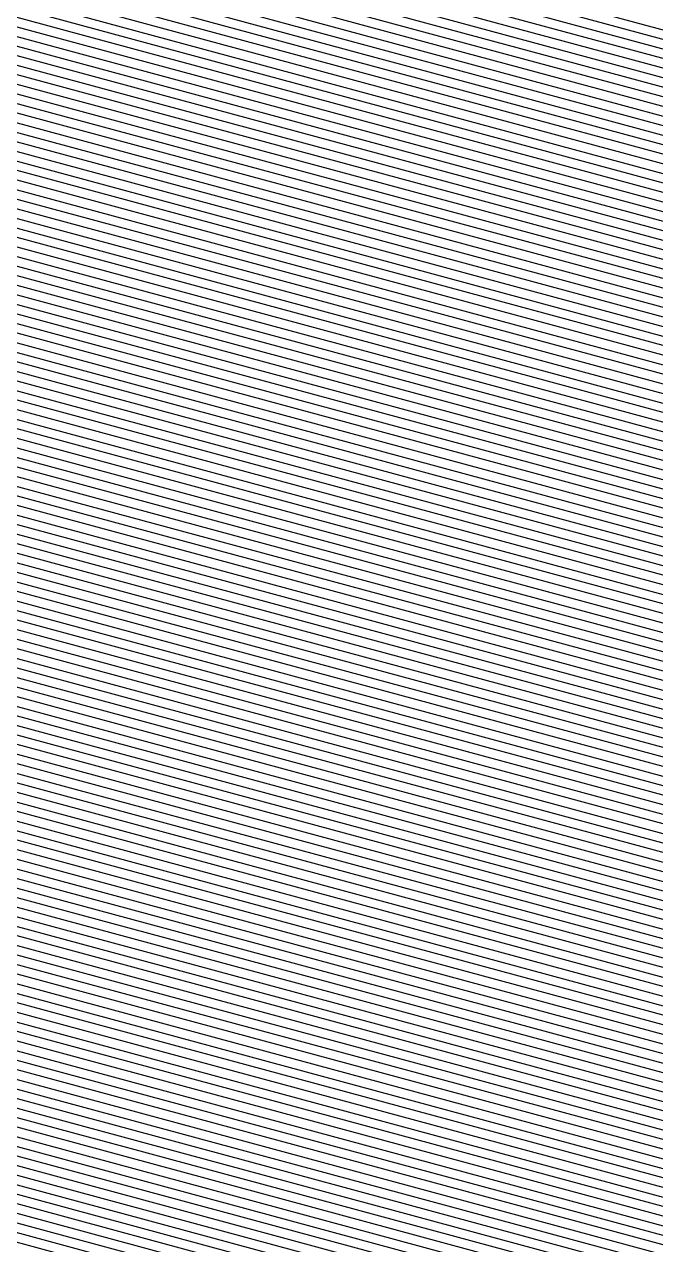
# Model space of a CAD drawing. Extents: x 7084 to 11035, y 13750 to 16729.
# Drawn here: x 7505.76 to 7526.29, y 14166.87 to 14206.56 of the extents above; entities that cross this region are included whole.
import ezdxf

# ---------------------------------------------------------------- set-up
doc = ezdxf.new("R2010")
doc.units = 0
doc.layers.add('Default', color=7, linetype='Continuous')

msp = doc.modelspace()

# ---------------------------------------------------------------- linework, layer by layer
at = {"layer": 'Default'}
for points in [[(8446.375, 16679.987), (8181.299, 16514.99), (8069.378, 16320.53), (8066.881, 16318.406), (7831.258, 16188.766), (7825.391, 16183.269), (7625.112, 16177.376), (7548.534, 15682.387), (7546.162, 15673.017), (7534.381, 15637.661), (7469.585, 15289.99), (7469.21, 15285.617), (7465.091, 15281.244), (7461.471, 15276.997), (7343.659, 15005.931), (7341.537, 15001.183), (7094.133, 14517.979), (7093.759, 14510.484), (7447.193, 14186.383), (7449.939, 14182.011), (7732.687, 14105.405)], [(7732.118, 14106.182), (7450.486, 14182.485), (7447.317, 14187.53), (7095.277, 14510.352), (7095.709, 14519.001), (7342.137, 15000.299), (7344.585, 15005.777), (7461.932, 15275.773), (7466.109, 15280.674), (7470.862, 15285.72), (7471.295, 15290.765), (7535.835, 15637.065), (7547.57, 15672.282), (7550.307, 15683.093), (7626.582, 16176.13), (7826.072, 16181.999), (7832.841, 16188.342), (8067.535, 16317.471), (8070.416, 16319.921), (8181.895, 16513.615), (8445.925, 16677.96)], [(8442.554, 16662.761), (8186.366, 16503.297), (8078.198, 16315.357), (8072.437, 16310.456), (7844.714, 16185.163), (7831.175, 16172.477), (7637.611, 16166.782), (7563.601, 15688.39), (7558.127, 15666.767), (7546.741, 15632.596), (7484.118, 15296.583), (7483.253, 15286.492), (7473.747, 15276.401), (7465.393, 15266.599), (7351.532, 15004.622), (7346.634, 14993.667), (7107.526, 14526.665), (7106.662, 14509.366), (7448.245, 14196.134), (7454.583, 14186.043), (7727.85, 14112.006)], [(8163.445, 14024.024), (8116.661, 14042.59), (7766.782, 14148.148), (7724.435, 14116.665), (7457.861, 14188.889), (7448.988, 14203.016), (7115.77, 14508.578), (7116.979, 14532.795), (7350.232, 14988.361), (7357.088, 15003.698), (7468.161, 15259.259), (7479.857, 15272.983), (7493.166, 15287.11), (7494.376, 15301.237), (7555.466, 15629.021), (7566.573, 15662.355), (7574.236, 15692.627), (7646.433, 16159.304), (7835.257, 16164.859), (7854.212, 16182.619), (8076.358, 16304.844), (8084.424, 16311.705), (8189.943, 16495.043), (8439.857, 16650.601)], [(8435.586, 16631.349), (8195.607, 16481.974), (8094.282, 16305.924), (8082.567, 16295.958), (7869.251, 16178.592), (7841.721, 16152.798), (7660.403, 16147.463), (7591.075, 15699.337), (7579.946, 15655.37), (7569.28, 15623.361), (7510.618, 15308.605), (7508.861, 15288.088), (7489.531, 15267.57), (7472.545, 15247.638), (7365.887, 15002.236), (7355.929, 14979.959), (7131.948, 14542.503), (7130.191, 14507.329), (7450.164, 14213.913), (7463.05, 14193.395), (7719.029, 14124.042)], [(8434.013, 16624.256), (8197.693, 16477.159), (8097.914, 16303.794), (8084.854, 16292.684), (7874.792, 16177.108), (7844.102, 16148.354), (7665.549, 16143.101), (7597.279, 15701.808), (7584.873, 15652.796), (7574.37, 15621.276), (7516.602, 15311.32), (7514.644, 15288.448), (7493.096, 15265.576), (7474.16, 15243.357), (7369.128, 15001.697), (7358.028, 14976.864), (7137.463, 14546.079), (7135.504, 14506.869), (7450.597, 14217.928), (7464.962, 14195.056), (7717.037, 14126.76), (7785.599, 14177.733)], [(8432.665, 16618.176), (8199.482, 16473.032), (8101.027, 16301.968), (8086.815, 16289.878), (7879.541, 16175.836), (7846.144, 16144.545), (7669.961, 16139.362), (7602.597, 15703.927), (7589.096, 15650.591), (7578.732, 15619.488), (7521.732, 15313.647), (7519.6, 15288.757), (7496.151, 15263.866), (7475.544, 15239.687), (7371.907, 15001.235), (7359.827, 14974.211), (7142.189, 14549.144), (7140.058, 14506.475), (7450.968, 14221.369), (7466.601, 14196.479), (7715.33, 14129.09), (7789.941, 14184.56)], [(8201.036, 14055.189), (8116.381, 14088.786), (7791.389, 14186.836), (7714.761, 14129.867), (7467.148, 14196.953), (7451.092, 14222.516), (7141.576, 14506.344), (7143.765, 14550.166), (7360.427, 14973.327), (7372.833, 15001.081), (7476.005, 15238.464), (7497.169, 15263.297), (7521.252, 15288.86), (7523.441, 15314.423), (7580.186, 15618.892), (7590.503, 15649.855), (7604.369, 15704.633), (7671.431, 16138.115), (7846.824, 16143.276), (7881.124, 16175.412), (8087.468, 16288.943), (8102.064, 16301.359), (8200.078, 16471.656), (8432.215, 16616.15)], [(8206.565, 14059.772), (8116.34, 14095.58), (7795.007, 14192.525), (7713.338, 14131.808), (7468.513, 14198.139), (7451.402, 14225.384), (7145.371, 14506.015), (7147.704, 14552.72), (7361.926, 14971.116), (7375.148, 15000.696), (7477.159, 15235.406), (7499.715, 15261.872), (7525.382, 15289.117), (7527.716, 15316.362), (7583.821, 15617.403), (7594.022, 15648.017), (7608.801, 15706.399), (7675.107, 16134.999), (7848.525, 16140.102), (7885.082, 16174.352), (8089.102, 16286.605), (8104.658, 16299.838), (8201.568, 16468.217), (8431.091, 16611.083)], [(8430.417, 16608.044), (8202.462, 16466.153), (8106.215, 16298.925), (8090.083, 16285.202), (7887.456, 16173.716), (7849.546, 16138.197), (7677.313, 16133.13), (7611.46, 15707.458), (7596.134, 15646.914), (7586.003, 15616.509), (7530.28, 15317.526), (7527.861, 15289.272), (7501.242, 15261.018), (7477.851, 15233.571), (7376.538, 15000.465), (7362.825, 14969.789), (7150.067, 14554.253), (7147.648, 14505.818), (7451.587, 14227.104), (7469.333, 14198.851), (7712.484, 14132.973)], [(8212.093, 14064.355), (8116.299, 14102.373), (7798.626, 14198.214), (7711.915, 14133.749), (7469.879, 14199.325), (7451.711, 14228.252), (7149.166, 14505.686), (7151.643, 14555.275), (7363.425, 14968.905), (7377.464, 15000.311), (7478.312, 15232.348), (7502.261, 15260.448), (7529.513, 15289.375), (7531.99, 15318.301), (7587.457, 15615.913), (7597.542, 15646.179), (7613.232, 15708.164), (7678.784, 16131.883), (7850.226, 16136.927), (7889.039, 16173.292), (8090.736, 16284.266), (8107.252, 16298.316), (8203.058, 16464.777), (8429.968, 16606.017)], [(8429.518, 16603.99), (8203.655, 16463.402), (8108.29, 16297.708), (8091.39, 16283.331), (7890.622, 16172.868), (7850.906, 16135.658), (7680.254, 16130.637), (7615.005, 15708.871), (7598.949, 15645.443), (7588.911, 15615.317), (7533.7, 15319.077), (7531.165, 15289.478), (7503.279, 15259.878), (7478.774, 15231.124), (7378.39, 15000.157), (7364.025, 14968.021), (7153.219, 14556.297), (7150.684, 14505.555), (7451.835, 14229.399), (7470.425, 14199.799), (7711.346, 14134.526), (7800.073, 14200.49)], [(8216.515, 14068.022), (8116.266, 14107.808), (7801.521, 14202.766), (7710.777, 14135.302), (7470.972, 14200.274), (7451.959, 14230.546), (7152.202, 14505.424), (7154.794, 14557.319), (7364.624, 14967.136), (7379.316, 15000.003), (7479.235, 15229.901), (7504.298, 15259.308), (7532.817, 15289.58), (7535.41, 15319.853), (7590.365, 15614.722), (7600.357, 15644.708), (7616.777, 15709.577), (7681.725, 16129.39), (7851.587, 16134.388), (7892.205, 16172.445), (8092.043, 16282.396), (8109.328, 16297.099), (8204.251, 16462.026), (8429.069, 16601.964)], [(8425.922, 16587.778), (8208.424, 16452.396), (8116.591, 16292.839), (8096.618, 16275.848), (7903.287, 16169.477), (7856.35, 16125.501), (7692.018, 16120.666), (7629.185, 15714.521), (7610.21, 15639.561), (7600.544, 15610.551), (7547.378, 15325.282), (7544.382, 15290.301), (7511.426, 15255.32), (7482.465, 15221.338), (7385.799, 14998.926), (7368.822, 14960.946), (7165.824, 14564.471), (7162.828, 14504.504), (7452.825, 14238.575), (7474.796, 14203.594), (7706.794, 14140.738)], [(8247.473, 14093.688), (8116.035, 14145.852), (7821.785, 14234.626), (7702.81, 14146.174), (7478.62, 14206.915), (7453.692, 14246.605), (7173.454, 14503.584), (7176.853, 14571.624), (7373.02, 14954.756), (7392.282, 14997.848), (7485.695, 15212.776), (7518.554, 15251.332), (7555.946, 15291.022), (7559.346, 15330.712), (7610.723, 15606.38), (7620.064, 15634.414), (7641.593, 15719.464), (7702.311, 16111.941), (7861.113, 16116.613), (7914.368, 16166.509), (8101.193, 16269.301), (8123.855, 16288.579), (8212.597, 16442.766), (8422.776, 16573.592)], [(8420.978, 16565.486), (8214.982, 16437.264), (8128.006, 16286.145), (8103.807, 16265.56), (7920.7, 16164.814), (7863.834, 16111.535), (7708.193, 16106.955), (7648.683, 15722.289), (7625.695, 15631.473), (7616.539, 15603.997), (7566.185, 15333.814), (7562.555, 15291.434), (7522.628, 15249.053), (7487.54, 15207.883), (7395.987, 14997.232), (7375.418, 14951.218), (7183.155, 14575.711), (7179.526, 14503.058), (7454.187, 14251.193), (7480.805, 14208.812), (7700.534, 14149.28)], [(8885.572, 13924.409), (8266.016, 14020.82), (8255.213, 14100.104), (8115.977, 14155.363), (7826.851, 14242.591), (7700.818, 14148.892), (7480.532, 14208.575), (7454.125, 14250.619), (7178.767, 14503.124), (7182.368, 14575.2), (7375.118, 14951.661), (7395.524, 14997.309), (7487.31, 15208.494), (7522.119, 15249.338), (7561.729, 15291.382), (7565.33, 15333.427), (7615.812, 15604.295), (7624.991, 15631.841), (7647.797, 15721.936), (7707.458, 16107.579), (7863.494, 16112.17), (7919.909, 16165.026), (8103.481, 16266.027)], [(8908.158, 13892.823), (8194.492, 14003.878), (8188.874, 14045.106), (8116.472, 14073.841), (7783.428, 14174.319), (7717.891, 14125.596), (7464.143, 14194.344), (7450.411, 14216.207), (7133.227, 14507.066), (7135.099, 14544.546), (7357.128, 14978.191), (7367.739, 15001.928), (7473.467, 15245.192), (7491.568, 15266.43), (7512.165, 15288.294), (7514.038, 15310.157), (7572.188, 15622.169), (7582.761, 15653.899), (7594.62, 15700.749), (7663.344, 16144.97), (7843.082, 16150.259), (7872.417, 16177.744)], [(8906.275, 13895.455), (8200.452, 14005.29), (8194.403, 14049.689), (8116.43, 14080.634), (7787.046, 14180.009), (7716.468, 14127.537), (7465.509, 14195.53), (7450.721, 14219.075), (7137.022, 14506.738), (7139.038, 14547.101), (7358.628, 14975.98), (7370.055, 15001.543), (7474.621, 15242.134), (7494.114, 15265.006), (7516.296, 15288.551), (7518.312, 15312.096), (7575.824, 15620.68), (7586.28, 15652.061), (7599.052, 15702.515), (7667.02, 16141.854), (7844.783, 16147.085), (7876.375, 16176.684)], [(8873.902, 13940.729), (8302.97, 14029.573), (8289.488, 14128.52), (8115.721, 14197.482), (7849.286, 14277.865), (7691.998, 14160.929), (7488.999, 14215.928), (7456.044, 14268.399), (7202.296, 14501.086), (7206.79, 14591.038), (7384.413, 14937.953), (7409.879, 14994.923), (7494.462, 15189.534), (7537.903, 15240.506), (7587.337, 15292.978), (7591.831, 15345.449), (7638.351, 15595.059), (7646.809, 15620.444), (7675.271, 15732.883), (7730.25, 16088.26), (7874.04, 16092.49), (7944.446, 16158.455)], [(7647.904, 16158.057), (7576.009, 15693.334), (7567.981, 15661.62), (7556.92, 15628.425), (7496.086, 15302.012), (7494.818, 15287.213), (7480.875, 15272.413), (7468.623, 15258.036), (7358.015, 15003.544), (7350.832, 14987.476), (7118.555, 14533.817), (7117.288, 14508.446), (7449.112, 14204.163), (7458.407, 14189.363), (7723.866, 14117.442), (7768.23, 14150.424), (8116.645, 14045.308), (8165.656, 14025.857), (8169.458, 13997.949), (8916.063, 13881.768)], [(8912.298, 13887.032), (8181.379, 14000.772), (8176.712, 14035.023), (8116.562, 14058.895), (7775.467, 14161.803), (7721.021, 14121.325), (7461.138, 14191.735), (7449.731, 14209.898), (7124.878, 14507.789), (7126.433, 14538.926), (7353.83, 14983.055), (7362.645, 15002.775), (7470.93, 15251.92), (7485.967, 15269.564), (7503.079, 15287.727), (7504.634, 15305.891), (7564.191, 15625.446), (7575.019, 15657.943), (7584.871, 15696.865), (7655.256, 16151.825), (7839.339, 16157.242)], [(8911.922, 13887.559), (8182.571, 14001.055), (8177.818, 14035.94), (8116.554, 14060.254), (7776.19, 14162.94), (7720.736, 14121.713), (7461.411, 14191.972), (7449.792, 14210.472), (7125.637, 14507.724), (7127.221, 14539.437), (7354.13, 14982.612), (7363.108, 15002.698), (7471.16, 15251.308), (7486.476, 15269.279), (7503.905, 15287.779), (7505.489, 15306.278), (7564.918, 15625.148), (7575.723, 15657.576), (7585.758, 15697.218), (7655.991, 16151.202), (7839.68, 16156.607)], [(7864.855, 16109.63), (7710.399, 16105.086), (7651.342, 15723.348), (7627.806, 15630.37), (7618.72, 15603.103), (7568.749, 15334.978), (7565.033, 15291.588), (7524.155, 15248.198), (7488.233, 15206.048), (7397.376, 14997.001), (7376.318, 14949.892), (7185.519, 14577.244), (7181.803, 14502.861), (7454.372, 14252.914), (7481.624, 14209.524), (7699.68, 14150.445), (7829.746, 14247.143), (8115.944, 14160.798), (8259.635, 14103.771), (8270.784, 14021.95), (8884.066, 13926.515)], [(7708.928, 16106.332), (7649.569, 15722.642), (7626.398, 15631.105), (7617.266, 15603.699), (7567.04, 15334.202), (7563.381, 15291.485), (7523.137, 15248.768), (7487.771, 15207.271), (7396.45, 14997.155), (7375.718, 14950.776), (7183.943, 14576.222), (7180.285, 14502.992), (7454.249, 14251.767), (7481.078, 14209.049), (7700.249, 14149.669), (7828.298, 14244.867), (8115.96, 14158.08), (8257.424, 14101.937), (8268.4, 14021.385), (8884.819, 13925.462)], [(7652.228, 15723.702), (7628.51, 15630.002), (7619.448, 15602.805), (7569.604, 15335.366), (7565.859, 15291.639), (7524.665, 15247.913), (7488.463, 15205.436), (7397.839, 14996.924), (7376.618, 14949.45), (7186.307, 14577.754), (7182.562, 14502.795), (7454.434, 14253.487), (7481.897, 14209.761), (7699.396, 14150.834), (7830.469, 14248.281), (8115.936, 14162.156), (8260.741, 14104.687), (8271.976, 14022.232), (8883.69, 13927.042)], [(7642.479, 15719.817), (7620.768, 15634.046), (7611.45, 15606.082), (7560.201, 15331.1), (7556.773, 15291.073), (7519.064, 15251.047), (7485.925, 15212.164), (7392.745, 14997.771), (7373.319, 14954.314), (7177.641, 14572.135), (7174.213, 14503.518), (7453.754, 14247.178), (7478.893, 14207.152), (7702.526, 14146.562), (7822.509, 14235.764), (8116.026, 14147.21), (8248.579, 14094.604), (8258.863, 14019.126), (8887.83, 13921.251)], [(7638.934, 15718.405), (7617.953, 15635.517), (7608.542, 15607.274), (7556.781, 15329.548), (7553.468, 15290.867), (7517.027, 15252.186), (7485.003, 15214.611), (7390.893, 14998.079), (7372.12, 14956.082), (7174.49, 14570.091), (7171.177, 14503.781), (7453.506, 14244.884), (7477.8, 14206.203), (7703.664, 14145.009), (7819.614, 14231.213), (8116.059, 14141.776), (8244.156, 14090.938), (8254.095, 14017.997), (8889.336, 13919.145)], [(7618.55, 15710.283), (7601.765, 15643.973), (7591.819, 15614.126), (7537.119, 15320.628), (7534.469, 15289.683), (7505.316, 15258.739), (7479.696, 15228.678), (7380.242, 14999.849), (7365.224, 14966.252), (7156.37, 14558.34), (7153.72, 14505.292), (7452.082, 14231.693), (7471.518, 14200.748), (7710.208, 14136.079), (7802.968, 14205.042), (8116.249, 14110.526), (8218.727, 14069.855), (8226.678, 14011.502), (8897.994, 13907.037)], [(7615.891, 15709.224), (7599.653, 15645.076), (7589.638, 15615.019), (7534.555, 15319.465), (7531.991, 15289.529), (7503.788, 15259.593), (7479.004, 15230.513), (7378.853, 15000.08), (7364.324, 14967.579), (7154.007, 14556.808), (7151.443, 14505.489), (7451.897, 14229.972), (7470.698, 14200.036), (7711.062, 14134.914), (7800.797, 14201.628), (8116.274, 14106.449), (8215.41, 14067.105), (8223.101, 14010.655), (8899.123, 13905.458)], [(7591.962, 15699.69), (7580.65, 15655.002), (7570.007, 15623.063), (7511.473, 15308.993), (7509.687, 15288.139), (7490.041, 15267.285), (7472.775, 15247.027), (7366.35, 15002.159), (7356.229, 14979.517), (7132.736, 14543.013), (7130.95, 14507.264), (7450.226, 14214.487), (7463.323, 14193.633), (7718.744, 14124.431), (7781.257, 14170.906), (8116.496, 14069.764), (8185.557, 14042.356), (8190.916, 14003.031), (8909.287, 13891.244)], [(7566.26, 15689.449), (7560.239, 15665.664), (7548.922, 15631.702), (7486.682, 15297.746), (7485.732, 15286.646), (7475.274, 15275.547), (7466.085, 15264.764), (7352.921, 15004.391), (7347.534, 14992.34), (7109.889, 14528.197), (7108.939, 14509.169), (7448.431, 14197.854), (7455.402, 14186.754), (7726.996, 14113.171), (7760.269, 14137.907), (8116.736, 14030.362), (8153.494, 14015.774), (8156.346, 13994.843), (8920.203, 13875.977)], [(7552.966, 15684.153), (7549.681, 15671.179), (7538.017, 15636.171), (7473.859, 15291.929), (7473.341, 15285.874), (7467.637, 15279.82), (7462.624, 15273.938), (7345.975, 15005.546), (7343.036, 14998.973), (7098.072, 14520.534), (7097.554, 14510.155), (7447.502, 14189.251), (7451.305, 14183.197), (7731.264, 14107.347), (7749.413, 14120.839), (8116.859, 14009.982), (8136.909, 14002.024), (8138.465, 13990.607), (8925.85, 13868.08)], [(7535.108, 15637.363), (7470.44, 15290.377), (7470.036, 15285.668), (7465.6, 15280.959), (7461.701, 15276.385), (7344.122, 15005.854), (7341.837, 15000.741), (7094.921, 14518.49), (7094.518, 14510.418), (7447.255, 14186.957), (7450.212, 14182.248), (7732.402, 14105.793), (7746.518, 14116.288), (8116.892, 14004.547), (8132.487, 13998.358), (8133.697, 13989.478), (8927.356, 13865.975)], [(8926.603, 13867.028), (8136.081, 13990.043), (8134.698, 14000.191), (8116.876, 14007.264), (7747.965, 14118.564), (7731.833, 14106.57), (7450.759, 14182.722), (7447.379, 14188.104), (7096.036, 14510.286), (7096.496, 14519.512), (7342.437, 14999.857), (7345.048, 15005.7), (7462.163, 15275.162), (7466.618, 15280.39), (7471.689, 15285.771), (7472.149, 15291.153), (7536.562, 15636.767)], [(8926.226, 13867.554), (8137.273, 13990.325), (8135.804, 14001.108), (8116.867, 14008.623), (7748.689, 14119.701), (7731.549, 14106.958), (7451.032, 14182.959), (7447.441, 14188.678), (7096.795, 14510.221), (7097.284, 14520.023), (7342.736, 14999.415), (7345.512, 15005.623), (7462.394, 15274.55), (7467.128, 15280.105), (7472.515, 15285.823), (7473.004, 15291.541), (7537.289, 15636.469)], [(7538.744, 15635.873), (7474.714, 15292.316), (7474.167, 15285.926), (7468.146, 15279.535), (7462.855, 15273.327), (7346.438, 15005.469), (7343.336, 14998.53), (7098.86, 14521.045), (7098.313, 14510.089), (7447.564, 14189.825), (7451.578, 14183.434), (7730.98, 14107.735), (7750.137, 14121.977), (8116.851, 14011.34), (8138.015, 14002.941), (8139.657, 13990.89), (8925.473, 13868.607)], [(7539.471, 15635.575), (7475.569, 15292.704), (7474.993, 15285.977), (7468.655, 15279.25), (7463.086, 15272.715), (7346.901, 15005.392), (7343.636, 14998.088), (7099.648, 14521.556), (7099.072, 14510.024), (7447.626, 14190.398), (7451.851, 14183.671), (7730.695, 14108.123), (7750.86, 14123.115), (8116.843, 14012.699), (8139.12, 14003.858), (8140.849, 13991.172), (8925.097, 13869.133)], [(7540.198, 15635.277), (7476.424, 15293.092), (7475.819, 15286.029), (7469.164, 15278.965), (7463.316, 15272.104), (7347.364, 15005.315), (7343.936, 14997.646), (7100.435, 14522.067), (7099.831, 14509.958), (7447.688, 14190.972), (7452.124, 14183.908), (7730.411, 14108.511), (7751.584, 14124.253), (8116.834, 14014.058), (8140.226, 14004.774), (8142.041, 13991.455), (8924.721, 13869.66)], [(8924.344, 13870.186), (8143.233, 13991.737), (8141.332, 14005.691), (8116.826, 14015.416), (7752.308, 14125.391), (7730.126, 14108.9), (7452.398, 14184.145), (7447.75, 14191.545), (7100.59, 14509.892), (7101.223, 14522.578), (7344.236, 14997.204), (7347.827, 15005.238), (7463.547, 15271.492), (7469.673, 15278.68), (7476.645, 15286.08), (7477.279, 15293.48), (7540.925, 15634.979)], [(7541.652, 15634.682), (7478.134, 15293.868), (7477.471, 15286.132), (7470.183, 15278.395), (7463.778, 15270.88), (7348.29, 15005.161), (7344.535, 14996.762), (7102.011, 14523.088), (7101.349, 14509.826), (7447.812, 14192.119), (7452.671, 14184.383), (7729.841, 14109.288), (7753.031, 14126.529), (8116.818, 14016.775), (8142.437, 14006.607), (8144.425, 13992.019), (8923.968, 13870.713)], [(7542.379, 15634.384), (7478.988, 15294.256), (7478.297, 15286.183), (7470.692, 15278.111), (7464.009, 15270.269), (7348.753, 15005.084), (7344.835, 14996.32), (7102.799, 14523.599), (7102.108, 14509.761), (7447.874, 14192.692), (7452.944, 14184.62), (7729.557, 14109.676), (7753.755, 14127.666), (8116.81, 14018.134), (8143.543, 14007.524), (8145.617, 13992.302), (8923.591, 13871.239)], [(8923.215, 13871.765), (8146.809, 13992.584), (8144.649, 14008.441), (8116.801, 14019.492), (7754.479, 14128.804), (7729.272, 14110.065), (7453.217, 14184.857), (7447.936, 14193.266), (7102.867, 14509.695), (7103.587, 14524.11), (7345.135, 14995.877), (7349.216, 15005.007), (7464.239, 15269.657), (7471.201, 15277.826), (7479.123, 15286.235), (7479.843, 15294.643), (7543.106, 15634.086)], [(7546.014, 15632.894), (7483.263, 15296.195), (7482.427, 15286.44), (7473.238, 15276.686), (7465.162, 15267.211), (7351.068, 15004.699), (7346.334, 14994.109), (7106.738, 14526.154), (7105.903, 14509.432), (7448.183, 14195.56), (7454.31, 14185.806), (7728.134, 14111.618), (7757.374, 14133.356), (8116.768, 14024.927), (8149.071, 14012.107), (8151.577, 13993.713), (8921.709, 13873.871)], [(8920.956, 13874.924), (8153.962, 13994.278), (8151.283, 14013.941), (8116.752, 14027.645), (7758.821, 14135.632), (7727.565, 14112.394), (7454.856, 14186.28), (7448.307, 14196.707), (7107.421, 14509.301), (7108.314, 14527.176), (7346.934, 14993.224), (7351.995, 15004.545), (7465.623, 15265.987), (7474.256, 15276.116), (7484.079, 15286.543), (7484.972, 15296.97), (7547.468, 15632.298)], [(8919.45, 13877.03), (8158.73, 13995.408), (8155.705, 14017.607), (8116.719, 14033.079), (7761.716, 14140.183), (7726.427, 14113.947), (7455.949, 14187.229), (7448.555, 14199.001), (7110.457, 14509.038), (7111.465, 14529.219), (7348.133, 14991.456), (7353.847, 15004.237), (7466.546, 15263.541), (7476.293, 15274.977), (7487.384, 15286.749), (7488.392, 15298.522), (7550.377, 15631.107)], [(7551.104, 15630.809), (7489.247, 15298.91), (7488.21, 15286.801), (7476.802, 15274.692), (7466.777, 15262.929), (7354.31, 15004.16), (7348.433, 14991.014), (7112.253, 14529.73), (7111.216, 14508.972), (7448.617, 14199.575), (7456.222, 14187.466), (7726.142, 14114.336), (7762.44, 14141.321), (8116.711, 14034.438), (8156.811, 14018.524), (8159.922, 13995.69), (8919.074, 13877.556)], [(8918.698, 13878.083), (8161.114, 13995.972), (8157.916, 14019.44), (8116.703, 14035.797), (7763.164, 14142.459), (7725.858, 14114.724), (7456.495, 14187.703), (7448.678, 14200.148), (7111.975, 14508.906), (7113.04, 14530.241), (7348.733, 14990.571), (7354.773, 15004.083), (7467.008, 15262.317), (7477.311, 15274.407), (7489.036, 15286.852), (7490.102, 15299.297), (7551.831, 15630.511)], [(8918.321, 13878.609), (8162.306, 13996.255), (8159.022, 14020.357), (8116.694, 14037.156), (7763.887, 14143.597), (7725.573, 14115.112), (7456.768, 14187.94), (7448.74, 14200.722), (7112.734, 14508.841), (7113.828, 14530.752), (7349.033, 14990.129), (7355.236, 15004.006), (7467.238, 15261.706), (7477.82, 15274.122), (7489.862, 15286.904), (7490.957, 15299.685), (7552.558, 15630.213)], [(7554.012, 15629.617), (7492.666, 15300.461), (7491.514, 15287.007), (7478.839, 15273.552), (7467.7, 15260.483), (7356.162, 15003.852), (7349.633, 14989.245), (7115.404, 14531.774), (7114.252, 14508.709), (7448.864, 14201.869), (7457.314, 14188.415), (7725.004, 14115.889), (7765.335, 14145.872), (8116.678, 14039.873), (8161.233, 14022.19), (8164.69, 13996.819), (8917.568, 13879.662)], [(8915.686, 13882.294), (8170.651, 13998.231), (8166.762, 14026.773), (8116.637, 14046.667), (7768.953, 14151.562), (7723.582, 14117.83), (7458.68, 14189.601), (7449.174, 14204.737), (7118.047, 14508.381), (7119.343, 14534.328), (7351.132, 14987.034), (7358.478, 15003.467), (7468.853, 15257.424), (7481.385, 15272.128), (7495.644, 15287.264), (7496.941, 15302.4), (7557.647, 15628.128)], [(7558.374, 15627.83), (7497.795, 15302.788), (7496.47, 15287.316), (7481.894, 15271.843), (7469.084, 15256.813), (7358.941, 15003.39), (7351.432, 14986.592), (7120.131, 14534.839), (7118.806, 14508.315), (7449.235, 14205.31), (7458.953, 14189.838), (7723.297, 14118.218), (7769.677, 14152.7), (8116.628, 14048.025), (8167.867, 14027.69), (8171.843, 13998.514), (8915.31, 13882.821)], [(7559.828, 15627.234), (7499.505, 15303.564), (7498.122, 15287.419), (7482.912, 15271.273), (7469.545, 15255.59), (7359.867, 15003.237), (7352.031, 14985.708), (7121.706, 14535.861), (7120.324, 14508.184), (7449.359, 14206.457), (7459.499, 14190.312), (7722.728, 14118.995), (7771.124, 14154.975), (8116.612, 14050.743), (8170.078, 14029.523), (8174.227, 13999.078), (8914.557, 13883.874)], [(7561.283, 15626.638), (7501.215, 15304.339), (7499.775, 15287.521), (7483.93, 15270.704), (7470.007, 15254.366), (7360.793, 15003.083), (7352.631, 14984.823), (7123.282, 14536.883), (7121.842, 14508.052), (7449.483, 14207.604), (7460.046, 14190.786), (7722.159, 14119.771), (7772.572, 14157.251), (8116.595, 14053.46), (8172.29, 14031.357), (8176.611, 13999.643), (8913.804, 13884.926)], [(7562.737, 15626.042), (7502.925, 15305.115), (7501.427, 15287.624), (7484.949, 15270.134), (7470.468, 15253.143), (7361.719, 15002.929), (7353.231, 14983.939), (7124.858, 14537.904), (7123.36, 14507.921), (7449.607, 14208.751), (7460.592, 14191.261), (7721.59, 14120.548), (7774.019, 14159.527), (8116.579, 14056.177), (8174.501, 14033.19), (8178.995, 14000.208), (8913.051, 13885.979)], [(8912.675, 13886.506), (8180.187, 14000.49), (8175.607, 14034.107), (8116.571, 14057.536), (7774.743, 14160.665), (7721.305, 14120.936), (7460.865, 14191.498), (7449.669, 14209.325), (7124.119, 14507.855), (7125.645, 14538.415), (7353.53, 14983.497), (7362.182, 15002.852), (7470.699, 15252.531), (7485.458, 15269.849), (7502.253, 15287.676), (7503.779, 15305.503), (7563.464, 15625.744)], [(7566.372, 15624.553), (7507.199, 15307.054), (7505.557, 15287.882), (7487.495, 15268.709), (7471.622, 15250.085), (7364.035, 15002.544), (7354.73, 14981.728), (7128.797, 14540.459), (7127.155, 14507.592), (7449.916, 14211.619), (7461.958, 14192.447), (7720.167, 14122.489), (7777.638, 14165.216), (8116.538, 14062.971), (8180.029, 14037.773), (8184.955, 14001.62), (8911.169, 13888.612)], [(7567.826, 15623.957), (7508.909, 15307.83), (7507.209, 15287.985), (7488.513, 15268.14), (7472.083, 15248.862), (7364.961, 15002.39), (7355.329, 14980.844), (7130.372, 14541.481), (7128.673, 14507.461), (7450.04, 14212.766), (7462.504, 14192.921), (7719.598, 14123.266), (7779.085, 14167.492), (8116.521, 14065.688), (8182.24, 14039.606), (8187.339, 14002.184), (8910.416, 13889.664)], [(8908.91, 13891.77), (8192.108, 14003.314), (8186.663, 14043.273), (8116.488, 14071.123), (7781.98, 14172.043), (7718.46, 14124.819), (7463.597, 14193.87), (7450.288, 14215.06), (7131.709, 14507.198), (7133.523, 14543.524), (7356.529, 14979.075), (7366.813, 15002.082), (7473.006, 15246.415), (7490.55, 15267), (7510.513, 15288.191), (7512.328, 15309.381), (7570.734, 15622.765)], [(7571.461, 15622.467), (7513.183, 15309.769), (7511.339, 15288.242), (7491.059, 15266.715), (7473.237, 15245.804), (7367.276, 15002.005), (7356.829, 14978.633), (7134.311, 14544.035), (7132.468, 14507.132), (7450.349, 14215.634), (7463.87, 14194.107), (7718.175, 14125.207), (7782.704, 14173.181), (8116.48, 14072.482), (8187.769, 14044.189), (8193.3, 14003.596), (8908.534, 13892.297)], [(8907.781, 13893.35), (8195.684, 14004.161), (8189.98, 14046.023), (8116.463, 14075.199), (7784.151, 14175.457), (7717.606, 14125.984), (7464.416, 14194.581), (7450.473, 14216.781), (7133.986, 14507.001), (7135.887, 14545.057), (7357.428, 14977.749), (7368.202, 15001.851), (7473.698, 15244.58), (7492.077, 15266.146), (7512.991, 15288.345), (7514.893, 15310.545), (7572.916, 15621.871)], [(7573.643, 15621.574), (7515.748, 15310.932), (7513.818, 15288.397), (7492.586, 15265.861), (7473.929, 15243.969), (7368.665, 15001.774), (7357.728, 14977.306), (7136.675, 14545.568), (7134.745, 14506.935), (7450.535, 14217.354), (7464.689, 14194.818), (7717.322, 14126.372), (7784.875, 14176.595), (8116.455, 14076.558), (8191.086, 14046.939), (8196.876, 14004.443), (8907.405, 13893.876)], [(7575.097, 15620.978), (7517.457, 15311.708), (7515.47, 15288.499), (7493.605, 15265.291), (7474.39, 15242.745), (7369.591, 15001.62), (7358.328, 14976.422), (7138.25, 14546.59), (7136.263, 14506.804), (7450.659, 14218.501), (7465.236, 14195.293), (7716.753, 14127.149), (7786.323, 14178.871), (8116.439, 14079.275), (8193.297, 14048.773), (8199.26, 14005.008), (8906.652, 13894.929)], [(7576.551, 15620.382), (7519.167, 15312.484), (7517.122, 15288.602), (7494.623, 15264.721), (7474.852, 15241.522), (7370.518, 15001.466), (7358.927, 14975.538), (7139.826, 14547.611), (7137.781, 14506.672), (7450.783, 14219.649), (7465.782, 14195.767), (7716.184, 14127.925), (7787.77, 14181.146), (8116.422, 14081.993), (8195.508, 14050.606), (8201.644, 14005.573), (8905.899, 13895.982)], [(8905.523, 13896.508), (8202.836, 14005.855), (8196.614, 14051.523), (8116.414, 14083.351), (7788.494, 14182.284), (7715.899, 14128.313), (7466.055, 14196.004), (7450.845, 14220.222), (7138.54, 14506.606), (7140.614, 14548.122), (7359.227, 14975.095), (7370.981, 15001.389), (7475.082, 15240.911), (7495.132, 15264.436), (7517.948, 15288.654), (7520.022, 15312.872), (7577.278, 15620.084)], [(8904.393, 13898.087), (8206.412, 14006.702), (8199.931, 14054.272), (8116.389, 14087.428), (7790.665, 14185.698), (7715.045, 14129.478), (7466.874, 14196.716), (7451.03, 14221.943), (7140.817, 14506.409), (7142.977, 14549.655), (7360.127, 14973.769), (7372.37, 15001.158), (7475.774, 15239.076), (7496.66, 15263.582), (7520.426, 15288.808), (7522.587, 15314.035), (7579.459, 15619.19)], [(8903.64, 13899.14), (8208.797, 14007.267), (8202.142, 14056.106), (8116.373, 14090.145), (7792.112, 14187.974), (7714.476, 14130.255), (7467.421, 14197.19), (7451.154, 14223.09), (7142.335, 14506.278), (7144.553, 14550.677), (7360.726, 14972.885), (7373.296, 15001.004), (7476.236, 15237.852), (7497.678, 15263.012), (7522.078, 15288.911), (7524.296, 15314.811), (7580.913, 15618.594)], [(7583.094, 15617.701), (7526.861, 15315.974), (7524.556, 15289.066), (7499.206, 15262.157), (7476.928, 15236.017), (7374.685, 15000.773), (7361.626, 14971.558), (7146.916, 14552.21), (7144.612, 14506.081), (7451.34, 14224.81), (7468.24, 14197.902), (7713.623, 14131.42), (7794.283, 14191.387), (8116.348, 14094.221), (8205.459, 14058.856), (8212.373, 14008.114), (8902.511, 13900.72)], [(7584.549, 15617.105), (7528.571, 15316.75), (7526.208, 15289.169), (7500.224, 15261.587), (7477.389, 15234.794), (7375.611, 15000.619), (7362.226, 14970.674), (7148.492, 14553.231), (7146.13, 14505.949), (7451.464, 14225.957), (7468.786, 14198.376), (7713.054, 14132.196), (7795.731, 14193.663), (8116.331, 14096.939), (8207.67, 14060.689), (8214.757, 14008.679), (8901.758, 13901.773)], [(7586.73, 15616.211), (7531.135, 15317.913), (7528.687, 15289.323), (7501.752, 15260.733), (7478.082, 15232.959), (7377.001, 15000.388), (7363.125, 14969.347), (7150.855, 14554.764), (7148.407, 14505.752), (7451.649, 14227.678), (7469.606, 14199.088), (7712.2, 14133.361), (7797.902, 14197.077), (8116.307, 14101.015), (8210.987, 14063.439), (8218.333, 14009.526), (8900.629, 13903.352)], [(7588.184, 15615.615), (7532.845, 15318.689), (7530.339, 15289.426), (7502.77, 15260.163), (7478.543, 15231.736), (7377.927, 15000.234), (7363.725, 14968.463), (7152.431, 14555.786), (7149.925, 14505.621), (7451.773, 14228.825), (7470.152, 14199.562), (7711.631, 14134.138), (7799.35, 14199.352), (8116.29, 14103.732), (8213.198, 14065.272), (8220.717, 14010.09), (8899.876, 13904.405)], [(8897.617, 13907.563), (8227.87, 14011.785), (8219.832, 14070.772), (8116.241, 14111.884), (7803.692, 14206.18), (7709.924, 14136.467), (7471.791, 14200.985), (7452.144, 14232.266), (7154.479, 14505.226), (7157.158, 14558.851), (7365.524, 14965.81), (7380.705, 14999.772), (7479.927, 15228.066), (7505.825, 15258.454), (7535.295, 15289.735), (7537.974, 15321.016), (7592.546, 15613.828)], [(8897.241, 13908.09), (8229.062, 14012.067), (8220.938, 14071.688), (8116.233, 14113.243), (7804.416, 14207.317), (7709.639, 14136.856), (7472.064, 14201.222), (7452.206, 14232.84), (7155.238, 14505.161), (7157.946, 14559.362), (7365.824, 14965.368), (7381.168, 14999.695), (7480.158, 15227.455), (7506.334, 15258.169), (7536.121, 15289.786), (7538.829, 15321.404), (7593.273, 15613.53)], [(7594, 15613.232), (7539.684, 15321.792), (7536.947, 15289.838), (7506.843, 15257.884), (7480.389, 15226.843), (7381.631, 14999.618), (7366.123, 14964.926), (7158.733, 14559.873), (7155.997, 14505.095), (7452.268, 14233.413), (7472.337, 14201.46), (7709.355, 14137.244), (7805.139, 14208.455), (8116.224, 14114.602), (8222.044, 14072.605), (8230.254, 14012.349), (8896.865, 13908.616)], [(8896.488, 13909.143), (8231.446, 14012.632), (8223.149, 14073.522), (8116.216, 14115.96), (7805.863, 14209.593), (7709.07, 14137.632), (7472.61, 14201.697), (7452.33, 14233.987), (7156.756, 14505.029), (7159.521, 14560.384), (7366.423, 14964.483), (7382.094, 14999.541), (7480.619, 15226.231), (7507.353, 15257.599), (7537.773, 15289.889), (7540.539, 15322.18), (7594.727, 15612.934)], [(8896.112, 13909.669), (8232.638, 14012.914), (8224.255, 14074.438), (8116.208, 14117.319), (7806.587, 14210.731), (7708.785, 14138.02), (7472.884, 14201.934), (7452.392, 14234.56), (7157.515, 14504.964), (7160.309, 14560.895), (7366.723, 14964.041), (7382.558, 14999.464), (7480.85, 15225.62), (7507.862, 15257.314), (7538.599, 15289.941), (7541.394, 15322.567), (7595.454, 15612.636)], [(8895.735, 13910.196), (8233.83, 14013.196), (8225.361, 14075.355), (8116.2, 14118.678), (7807.31, 14211.869), (7708.501, 14138.409), (7473.157, 14202.171), (7452.454, 14235.134), (7158.274, 14504.898), (7161.097, 14561.406), (7367.023, 14963.599), (7383.021, 14999.387), (7481.081, 15225.008), (7508.371, 15257.029), (7539.425, 15289.992), (7542.248, 15322.955), (7596.182, 15612.338)], [(7596.909, 15612.04), (7543.103, 15323.343), (7540.251, 15290.044), (7508.88, 15256.744), (7481.311, 15224.397), (7383.484, 14999.31), (7367.323, 14963.157), (7161.885, 14561.917), (7159.033, 14504.832), (7452.516, 14235.708), (7473.43, 14202.408), (7708.216, 14138.797), (7808.034, 14213.007), (8116.191, 14120.036), (8226.466, 14076.272), (8235.022, 14013.479), (8895.359, 13910.722)], [(8894.982, 13911.248), (8236.214, 14013.761), (8227.572, 14077.188), (8116.183, 14121.395), (7808.758, 14214.145), (7707.932, 14139.185), (7473.703, 14202.645), (7452.578, 14236.281), (7159.792, 14504.766), (7162.672, 14562.427), (7367.623, 14962.715), (7383.947, 14999.233), (7481.542, 15223.785), (7509.389, 15256.46), (7541.077, 15290.095), (7543.958, 15323.731), (7597.636, 15611.742)], [(8894.606, 13911.775), (8237.406, 14014.043), (8228.677, 14078.105), (8116.175, 14122.754), (7809.482, 14215.283), (7707.647, 14139.573), (7473.976, 14202.883), (7452.64, 14236.855), (7160.551, 14504.701), (7163.46, 14562.938), (7367.922, 14962.273), (7384.41, 14999.157), (7481.773, 15223.173), (7509.898, 15256.175), (7541.904, 15290.147), (7544.813, 15324.119), (7598.363, 15611.445)], [(8893.853, 13912.828), (8239.79, 14014.608), (8230.889, 14079.938), (8116.158, 14125.471), (7810.929, 14217.558), (7707.078, 14140.35), (7474.523, 14203.357), (7452.763, 14238.002), (7162.069, 14504.569), (7165.036, 14563.96), (7368.522, 14961.388), (7385.336, 14999.003), (7482.234, 15221.95), (7510.917, 15255.605), (7543.556, 15290.25), (7546.523, 15324.894), (7599.817, 15610.849)], [(7601.271, 15610.253), (7548.233, 15325.67), (7545.208, 15290.353), (7511.935, 15255.035), (7482.696, 15220.727), (7386.262, 14998.849), (7369.122, 14960.504), (7166.611, 14564.982), (7163.587, 14504.438), (7452.887, 14239.149), (7475.069, 14203.831), (7706.509, 14141.127), (7812.376, 14219.834), (8116.142, 14128.189), (8233.1, 14081.771), (8242.174, 14015.173), (8893.1, 13913.881)], [(7601.998, 15609.955), (7549.087, 15326.058), (7546.034, 15290.404), (7512.444, 15254.75), (7482.926, 15220.115), (7386.725, 14998.772), (7369.422, 14960.062), (7167.399, 14565.493), (7164.346, 14504.372), (7452.949, 14239.722), (7475.342, 14204.069), (7706.225, 14141.515), (7813.1, 14220.972), (8116.134, 14129.547), (8234.206, 14082.688), (8243.366, 14015.455), (8892.724, 13914.407)], [(8891.971, 13915.46), (8245.751, 14016.02), (8236.417, 14084.521), (8116.117, 14132.265), (7814.548, 14223.248), (7705.655, 14142.291), (7475.888, 14204.543), (7453.073, 14240.869), (7165.864, 14504.241), (7168.975, 14566.515), (7370.021, 14959.177), (7387.651, 14998.618), (7483.388, 15218.892), (7513.463, 15254.181), (7547.686, 15290.507), (7550.797, 15326.834), (7603.452, 15609.359)], [(8891.595, 13915.986), (8246.943, 14016.302), (8237.523, 14085.438), (8116.109, 14133.623), (7815.271, 14224.385), (7705.371, 14142.68), (7476.161, 14204.78), (7453.135, 14241.443), (7166.623, 14504.175), (7169.763, 14567.026), (7370.321, 14958.735), (7388.114, 14998.541), (7483.618, 15218.28), (7513.972, 15253.896), (7548.512, 15290.558), (7551.652, 15327.221), (7604.179, 15609.061)], [(8891.218, 13916.513), (8248.135, 14016.585), (8238.628, 14086.355), (8116.101, 14134.982), (7815.995, 14225.523), (7705.086, 14143.068), (7476.435, 14205.017), (7453.197, 14242.016), (7167.382, 14504.109), (7170.55, 14567.536), (7370.621, 14958.293), (7388.578, 14998.464), (7483.849, 15217.669), (7514.481, 15253.611), (7549.338, 15290.61), (7552.507, 15327.609), (7604.906, 15608.763)], [(7605.633, 15608.465), (7553.362, 15327.997), (7550.164, 15290.661), (7514.99, 15253.326), (7484.08, 15217.057), (7389.041, 14998.387), (7370.921, 14957.851), (7171.338, 14568.047), (7168.141, 14504.044), (7453.258, 14242.59), (7476.708, 14205.254), (7704.802, 14143.456), (7816.719, 14226.661), (8116.092, 14136.341), (8239.734, 14087.271), (8249.327, 14016.867), (8890.842, 13917.039)], [(8252.903, 14017.714), (8243.051, 14090.021), (8116.068, 14140.417), (7818.89, 14230.075), (7703.948, 14144.621), (7477.527, 14205.966), (7453.444, 14244.311), (7170.418, 14503.846), (7173.702, 14569.58), (7371.82, 14956.524), (7390.43, 14998.156), (7484.772, 15215.222), (7516.518, 15252.471), (7552.642, 15290.816), (7555.926, 15329.16), (7607.815, 15607.572)], [(8888.96, 13919.671), (8255.287, 14018.279), (8245.262, 14091.854), (8116.051, 14143.134), (7820.337, 14232.351), (7703.379, 14145.398), (7478.073, 14206.44), (7453.568, 14245.458), (7171.936, 14503.715), (7175.277, 14570.602), (7372.42, 14955.64), (7391.356, 14998.002), (7485.233, 15213.999), (7517.536, 15251.901), (7554.294, 15290.919), (7557.636, 15329.936), (7609.269, 15606.976)], [(8888.583, 13920.198), (8256.479, 14018.561), (8246.368, 14092.771), (8116.043, 14144.493), (7821.061, 14233.488), (7703.095, 14145.786), (7478.347, 14206.678), (7453.63, 14246.031), (7172.695, 14503.649), (7176.065, 14571.113), (7372.72, 14955.198), (7391.819, 14997.925), (7485.464, 15213.387), (7518.045, 15251.617), (7555.12, 15290.97), (7558.491, 15330.324), (7609.996, 15606.678)], [(7612.177, 15605.784), (7561.056, 15331.487), (7557.599, 15291.125), (7519.573, 15250.762), (7486.156, 15211.552), (7393.208, 14997.694), (7373.619, 14953.871), (7178.429, 14572.645), (7174.972, 14503.452), (7453.815, 14247.752), (7479.166, 14207.389), (7702.241, 14146.951), (7823.232, 14236.902), (8116.018, 14148.569), (8249.685, 14095.521), (8260.055, 14019.408), (8887.454, 13921.777)], [(7612.904, 15605.486), (7561.91, 15331.875), (7558.425, 15291.176), (7520.082, 15250.477), (7486.387, 15210.941), (7393.671, 14997.617), (7373.919, 14953.429), (7179.216, 14573.156), (7175.731, 14503.386), (7453.877, 14248.325), (7479.439, 14207.626), (7701.956, 14147.339), (7823.956, 14238.04), (8116.01, 14149.928), (8250.79, 14096.438), (8261.247, 14019.691), (8887.077, 13922.304)], [(8886.701, 13922.83), (8262.439, 14019.973), (8251.896, 14097.354), (8116.002, 14151.287), (7824.68, 14239.178), (7701.672, 14147.727), (7479.712, 14207.863), (7453.939, 14248.899), (7176.49, 14503.321), (7180.004, 14573.667), (7374.219, 14952.987), (7394.134, 14997.54), (7486.618, 15210.329), (7520.591, 15250.192), (7559.251, 15291.228), (7562.765, 15332.263), (7613.631, 15605.188)], [(7614.358, 15604.891), (7563.62, 15332.651), (7560.077, 15291.279), (7521.1, 15249.907), (7486.848, 15209.718), (7394.597, 14997.463), (7374.519, 14952.545), (7180.792, 14574.178), (7177.249, 14503.255), (7454.001, 14249.472), (7479.985, 14208.101), (7701.387, 14148.116), (7825.403, 14240.316), (8115.993, 14152.645), (8253.002, 14098.271), (8263.632, 14020.255), (8886.325, 13923.357)], [(7617.993, 15603.401), (7567.894, 15334.59), (7564.207, 15291.537), (7523.646, 15248.483), (7488.002, 15206.659), (7396.913, 14997.078), (7376.018, 14950.334), (7184.731, 14576.733), (7181.044, 14502.926), (7454.311, 14252.34), (7481.351, 14209.286), (7699.965, 14150.057), (7829.022, 14246.005), (8115.952, 14159.439), (8258.53, 14102.854), (8269.592, 14021.667), (8884.442, 13925.989)], [(8883.313, 13927.568), (8273.168, 14022.514), (8261.847, 14105.604), (8115.927, 14163.515), (7831.193, 14249.419), (7699.111, 14151.222), (7482.171, 14209.998), (7454.496, 14254.061), (7183.321, 14502.729), (7187.094, 14578.265), (7376.917, 14949.008), (7398.302, 14996.847), (7488.694, 15204.824), (7525.174, 15247.628), (7566.685, 15291.691), (7570.459, 15335.754), (7620.175, 15602.507)], [(8882.937, 13928.095), (8274.36, 14022.797), (8262.952, 14106.521), (8115.919, 14164.874), (7831.917, 14250.556), (7698.827, 14151.61), (7482.444, 14210.235), (7454.558, 14254.634), (7184.08, 14502.664), (7187.882, 14578.776), (7377.217, 14948.565), (7398.765, 14996.77), (7488.925, 15204.213), (7525.683, 15247.343), (7567.511, 15291.742), (7571.314, 15336.141), (7620.902, 15602.209)], [(8882.184, 13929.147), (8276.744, 14023.361), (8265.164, 14108.354), (8115.903, 14167.591), (7833.364, 14252.832), (7698.257, 14152.387), (7482.99, 14210.71), (7454.682, 14255.781), (7185.598, 14502.532), (7189.458, 14579.798), (7377.817, 14947.681), (7399.691, 14996.616), (7489.386, 15202.99), (7526.701, 15246.774), (7569.163, 15291.845), (7573.024, 15336.917), (7622.356, 15601.614)], [(8277.936, 14023.644), (8266.269, 14109.27), (8115.894, 14168.95), (7834.088, 14253.97), (7697.973, 14152.775), (7483.263, 14210.947), (7454.744, 14256.355), (7186.357, 14502.466), (7190.246, 14580.309), (7378.117, 14947.239), (7400.154, 14996.539), (7489.617, 15202.378), (7527.21, 15246.489), (7569.989, 15291.897), (7573.879, 15337.305), (7623.083, 15601.316)], [(8881.431, 13930.2), (8279.128, 14023.926), (8267.375, 14110.187), (8115.886, 14170.308), (7834.812, 14255.108), (7697.688, 14153.163), (7483.536, 14211.184), (7454.806, 14256.928), (7187.116, 14502.401), (7191.034, 14580.82), (7378.417, 14946.797), (7400.617, 14996.462), (7489.847, 15201.766), (7527.72, 15246.204), (7570.816, 15291.948), (7574.733, 15337.693), (7623.81, 15601.018)], [(7625.264, 15600.422), (7576.443, 15338.468), (7572.468, 15292.051), (7528.738, 15245.634), (7490.309, 15200.543), (7401.544, 14996.308), (7379.016, 14945.912), (7192.609, 14581.842), (7188.634, 14502.269), (7454.93, 14258.075), (7484.083, 14211.658), (7697.119, 14153.94), (7836.259, 14257.384), (8115.87, 14173.026), (8269.586, 14112.02), (8281.513, 14024.491), (8880.678, 13931.253)], [(8282.705, 14024.773), (8270.692, 14112.937), (8115.862, 14174.385), (7836.983, 14258.522), (7696.835, 14154.328), (7484.356, 14211.895), (7454.991, 14258.649), (7189.393, 14502.204), (7193.397, 14582.352), (7379.316, 14945.47), (7402.007, 14996.231), (7490.54, 15199.931), (7529.247, 15245.349), (7573.294, 15292.103), (7577.298, 15338.856), (7625.991, 15600.124)], [(8879.925, 13932.306), (8283.897, 14025.056), (8271.798, 14113.854), (8115.853, 14175.743), (7837.707, 14259.659), (7696.55, 14154.716), (7484.629, 14212.133), (7455.053, 14259.223), (7190.152, 14502.138), (7194.185, 14582.863), (7379.616, 14945.028), (7402.47, 14996.154), (7490.77, 15199.32), (7529.756, 15245.064), (7574.12, 15292.154), (7578.153, 15339.244), (7626.718, 15599.826)], [(8879.549, 13932.832), (8285.089, 14025.338), (8272.903, 14114.77), (8115.845, 14177.102), (7838.43, 14260.797), (7696.266, 14155.105), (7484.902, 14212.37), (7455.115, 14259.796), (7190.911, 14502.072), (7194.973, 14583.374), (7379.916, 14944.586), (7402.933, 14996.077), (7491.001, 15198.708), (7530.266, 15244.779), (7574.946, 15292.206), (7579.008, 15339.632), (7627.445, 15599.528)], [(7628.172, 15599.23), (7579.863, 15340.02), (7575.772, 15292.257), (7530.775, 15244.495), (7491.232, 15198.097), (7403.396, 14996), (7380.216, 14944.144), (7195.76, 14583.885), (7191.67, 14502.006), (7455.177, 14260.37), (7485.175, 14212.607), (7695.981, 14155.493), (7839.154, 14261.935), (8115.837, 14178.461), (8274.009, 14115.687), (8286.281, 14025.62), (8879.172, 13933.359)], [(7628.899, 15598.932), (7580.717, 15340.408), (7576.598, 15292.309), (7531.284, 15244.21), (7491.462, 15197.485), (7403.859, 14995.923), (7380.515, 14943.702), (7196.548, 14584.396), (7192.429, 14501.941), (7455.239, 14260.943), (7485.448, 14212.844), (7695.697, 14155.881), (7839.878, 14263.073), (8115.829, 14179.819), (8275.114, 14116.604), (8287.473, 14025.903), (8878.796, 13933.885)], [(8878.419, 13934.412), (8288.665, 14026.185), (8276.22, 14117.52), (8115.82, 14181.178), (7840.602, 14264.211), (7695.412, 14156.269), (7485.722, 14213.081), (7455.301, 14261.517), (7193.188, 14501.875), (7197.336, 14584.907), (7380.815, 14943.259), (7404.322, 14995.846), (7491.693, 15196.873), (7531.793, 15243.925), (7577.424, 15292.36), (7581.572, 15340.795), (7629.626, 15598.634)], [(8877.667, 13935.465), (8291.049, 14026.75), (8278.431, 14119.353), (8115.804, 14183.895), (7842.049, 14266.487), (7694.843, 14157.046), (7486.268, 14213.556), (7455.425, 14262.664), (7194.706, 14501.744), (7198.912, 14585.929), (7381.415, 14942.375), (7405.248, 14995.692), (7492.155, 15195.65), (7532.811, 15243.355), (7579.076, 15292.463), (7583.282, 15341.571), (7631.081, 15598.039)], [(7631.808, 15597.741), (7584.137, 15341.959), (7579.902, 15292.515), (7533.321, 15243.07), (7492.385, 15195.038), (7405.711, 14995.615), (7381.715, 14941.933), (7199.699, 14586.44), (7195.465, 14501.678), (7455.487, 14263.237), (7486.541, 14213.793), (7694.558, 14157.434), (7842.773, 14267.625), (8115.796, 14185.254), (8279.537, 14120.27), (8292.241, 14027.032), (8877.29, 13935.991)], [(7632.535, 15597.443), (7584.992, 15342.347), (7580.728, 15292.566), (7533.83, 15242.785), (7492.616, 15194.427), (7406.174, 14995.538), (7382.015, 14941.491), (7200.487, 14586.951), (7196.224, 14501.612), (7455.548, 14263.811), (7486.814, 14214.03), (7694.274, 14157.822), (7843.496, 14268.762), (8115.787, 14186.613), (8280.643, 14121.187), (8293.433, 14027.314), (8876.914, 13936.518)], [(7633.262, 15597.145), (7585.847, 15342.735), (7581.554, 15292.618), (7534.339, 15242.5), (7492.847, 15193.815), (7406.637, 14995.461), (7382.314, 14941.049), (7201.275, 14587.461), (7196.983, 14501.546), (7455.61, 14264.384), (7487.087, 14214.267), (7693.989, 14158.211), (7844.22, 14269.9), (8115.779, 14187.972), (8281.748, 14122.103), (8294.625, 14027.597), (8876.537, 13937.044)], [(8875.032, 13939.15), (8299.393, 14028.726), (8286.171, 14125.77), (8115.746, 14193.406), (7847.115, 14274.452), (7692.851, 14159.764), (7488.18, 14215.216), (7455.858, 14266.679), (7200.019, 14501.284), (7204.426, 14589.505), (7383.514, 14939.28), (7408.49, 14995.153), (7493.769, 15191.369), (7536.376, 15241.361), (7584.859, 15292.823), (7589.266, 15344.286), (7636.17, 15595.953)], [(8874.279, 13940.203), (8301.778, 14029.291), (8288.382, 14127.603), (8115.73, 14196.124), (7848.562, 14276.728), (7692.282, 14160.54), (7488.726, 14215.69), (7455.982, 14267.826), (7201.537, 14501.152), (7206.002, 14590.527), (7384.113, 14938.396), (7409.416, 14995), (7494.231, 15190.145), (7537.394, 15240.791), (7586.511, 15292.926), (7590.976, 15345.062), (7637.624, 15595.357)], [(7639.805, 15594.464), (7593.54, 15346.225), (7588.989, 15293.081), (7538.922, 15239.936), (7494.923, 15188.311), (7410.805, 14994.769), (7385.013, 14937.069), (7208.365, 14592.06), (7203.814, 14500.955), (7456.167, 14269.546), (7489.546, 14216.402), (7691.428, 14161.705), (7850.734, 14280.141), (8115.705, 14200.2), (8291.699, 14130.353), (8305.354, 14030.138), (8873.149, 13941.782)], [(8876.161, 13937.57), (8295.817, 14027.879), (8282.854, 14123.02), (8115.771, 14189.33), (7844.944, 14271.038), (7693.705, 14158.599), (7487.36, 14214.504), (7455.672, 14264.958), (7197.742, 14501.481), (7202.063, 14587.972), (7382.614, 14940.606), (7407.1, 14995.384), (7493.077, 15193.204), (7534.848, 15242.215), (7582.38, 15292.669)], [(8875.784, 13938.097), (8297.009, 14028.162), (8283.96, 14123.937), (8115.763, 14190.689), (7845.668, 14272.176), (7693.42, 14158.987), (7487.634, 14214.742), (7455.734, 14265.531), (7198.501, 14501.415), (7202.851, 14588.483), (7382.914, 14940.164), (7407.564, 14995.307), (7493.308, 15192.592), (7535.357, 15241.931), (7583.206, 15292.72)], [(8881.054, 13930.727), (8280.32, 14024.208), (8268.481, 14111.104), (8115.878, 14171.667), (7835.535, 14256.246), (7697.404, 14153.551), (7483.81, 14211.421), (7454.868, 14257.502), (7187.875, 14502.335), (7191.821, 14581.331), (7378.716, 14946.355), (7401.081, 14996.385), (7490.078, 15201.155), (7528.229, 15245.919), (7571.642, 15292)], [(7542.73, 15290.198), (7510.408, 15255.89), (7482.003, 15222.562), (7384.873, 14999.08), (7368.222, 14961.83), (7164.248, 14563.449), (7161.31, 14504.635), (7452.701, 14237.428), (7474.249, 14203.12), (7707.363, 14139.962), (7810.205, 14216.42), (8116.167, 14124.113), (8229.783, 14079.022), (8238.598, 14014.326), (8894.23, 13912.301)], [(8901.382, 13902.299), (8215.949, 14008.961), (8208.776, 14061.606), (8116.323, 14098.297), (7796.455, 14194.801), (7712.769, 14132.585), (7469.06, 14198.613), (7451.525, 14226.531), (7146.889, 14505.884), (7149.28, 14553.742), (7362.525, 14970.232), (7376.074, 15000.542), (7477.62, 15234.183), (7500.733, 15261.303), (7527.034, 15289.22)], [(8905.146, 13897.035), (8204.028, 14006.137), (8197.719, 14052.439), (8116.406, 14084.71), (7789.217, 14183.422), (7715.614, 14128.702), (7466.328, 14196.242), (7450.907, 14220.796), (7139.299, 14506.541), (7141.402, 14548.633), (7359.527, 14974.653), (7371.444, 15001.312), (7475.313, 15240.299), (7495.642, 15264.151), (7518.774, 15288.705)], [(7504.731, 15287.83), (7486.985, 15268.994), (7471.391, 15250.697), (7363.571, 15002.621), (7354.43, 14982.17), (7128.009, 14539.948), (7126.396, 14507.658), (7449.854, 14211.045), (7461.685, 14192.21), (7720.452, 14122.101), (7776.914, 14164.078), (8116.546, 14061.612), (8178.924, 14036.856), (8183.763, 14001.337), (8911.545, 13888.085)], [(8917.192, 13880.189), (8165.882, 13997.102), (8162.339, 14023.107), (8116.67, 14041.232), (7766.058, 14147.01), (7724.72, 14116.277), (7457.587, 14188.652), (7448.926, 14202.442), (7115.011, 14508.644), (7116.192, 14532.285), (7349.932, 14988.803), (7356.625, 15003.775), (7467.93, 15259.871), (7479.348, 15273.268), (7492.34, 15287.058)], [(7481.601, 15286.389), (7472.729, 15276.971), (7464.931, 15267.822), (7350.605, 15004.776), (7346.035, 14994.551), (7105.95, 14525.643), (7105.144, 14509.498), (7448.121, 14194.986), (7454.037, 14185.568), (7728.419, 14111.229), (7756.65, 14132.218), (8116.777, 14023.569), (8147.966, 14011.191), (8150.385, 13993.431), (8922.086, 13873.345)], [(7472.219, 15277.256), (7464.701, 15268.434), (7350.142, 15004.853), (7345.735, 14994.993), (7105.162, 14525.132), (7104.385, 14509.564), (7448.059, 14194.413), (7453.763, 14185.331), (7728.703, 14110.841), (7755.926, 14131.08), (8116.785, 14022.21), (8146.86, 14010.274), (8149.193, 13993.149), (8922.462, 13872.818)], [(7478.329, 15273.837), (7467.469, 15261.094), (7355.699, 15003.929), (7349.333, 14989.687), (7114.616, 14531.263), (7113.493, 14508.775), (7448.802, 14201.295), (7457.041, 14188.177), (7725.289, 14115.5), (7764.611, 14144.735), (8116.686, 14038.514), (8160.128, 14021.274), (8163.498, 13996.537), (8917.945, 13879.136)], [(7484.44, 15270.419), (7470.238, 15253.755), (7361.256, 15003.006), (7352.931, 14984.381), (7124.07, 14537.394), (7122.601, 14507.986), (7449.545, 14208.178), (7460.319, 14191.024), (7721.874, 14120.16), (7773.296, 14158.389), (8116.587, 14054.819), (8173.395, 14032.273), (8177.803, 13999.925), (8913.428, 13885.453)], [(7504.807, 15259.023), (7479.466, 15229.29), (7379.779, 14999.926), (7364.924, 14966.694), (7155.582, 14557.829), (7152.961, 14505.358), (7452.021, 14231.119), (7471.245, 14200.511), (7710.493, 14135.691), (7802.244, 14203.904), (8116.257, 14109.167), (8217.621, 14068.939), (8225.485, 14011.22), (8898.37, 13906.511)], [(7515.499, 15253.041), (7484.311, 15216.445), (7389.504, 14998.31), (7371.221, 14957.409), (7172.126, 14568.558), (7168.9, 14503.978), (7453.32, 14243.164), (7476.981, 14205.492), (7704.517, 14143.845), (7817.442, 14227.799), (8116.084, 14137.7), (8240.84, 14088.188), (8250.519, 14017.149), (8890.465, 13917.566)], [(8916.439, 13881.241), (8168.266, 13997.666), (8164.55, 14024.94), (8116.653, 14043.949), (7767.506, 14149.286), (7724.151, 14117.053), (7458.134, 14189.126), (7449.05, 14203.589), (7116.529, 14508.512), (7117.767, 14533.306), (7350.532, 14987.918), (7357.552, 15003.621)], [(8910.793, 13889.138), (8186.147, 14001.902), (8181.135, 14038.69), (8116.529, 14064.33), (7778.362, 14166.354), (7719.883, 14122.878), (7462.231, 14192.684), (7449.978, 14212.193), (7127.914, 14507.526), (7129.584, 14540.97), (7355.03, 14981.286), (7364.498, 15002.467)], [(8903.264, 13899.667), (8209.989, 14007.549), (8203.248, 14057.022), (8116.364, 14091.504), (7792.836, 14189.111), (7714.192, 14130.643), (7467.694, 14197.427), (7451.216, 14223.663), (7143.094, 14506.212), (7145.341, 14551.188), (7361.026, 14972.442), (7373.759, 15000.927)], [(8922.838, 13872.292), (8148.001, 13992.866), (8145.754, 14009.357), (8116.793, 14020.851), (7755.203, 14129.942), (7728.988, 14110.453), (7453.49, 14185.094), (7447.998, 14193.839), (7103.626, 14509.629), (7104.375, 14524.621), (7345.435, 14995.435)], [(8914.18, 13884.4), (8175.419, 13999.361), (8171.184, 14030.44), (8116.604, 14052.101), (7771.848, 14156.113), (7722.443, 14119.383), (7459.773, 14190.549), (7449.421, 14207.031), (7121.083, 14508.118), (7122.494, 14536.372), (7352.331, 14985.265)], [(8890.089, 13918.092), (8251.711, 14017.432), (8241.945, 14089.105), (8116.076, 14139.058), (7818.166, 14228.937), (7704.233, 14144.233), (7477.254, 14205.729), (7453.382, 14243.737), (7169.659, 14503.912), (7172.914, 14569.069), (7371.52, 14956.967)], [(8878.043, 13934.938), (8289.857, 14026.467), (8277.326, 14118.437), (8115.812, 14182.537), (7841.325, 14265.349), (7695.127, 14156.658), (7485.995, 14213.319), (7455.363, 14262.09), (7193.947, 14501.809), (7198.124, 14585.418), (7381.115, 14942.817)], [(8902.888, 13900.193), (8211.181, 14007.831), (8204.353, 14057.939), (8116.356, 14092.862), (7793.56, 14190.249), (7713.907, 14131.031), (7467.967, 14197.665), (7451.278, 14224.237), (7143.853, 14506.146), (7146.128, 14551.699)], [(8920.58, 13875.451), (8155.154, 13994.56), (8152.388, 14014.857), (8116.744, 14029.003), (7759.545, 14136.769), (7727.281, 14112.782), (7455.129, 14186.517), (7448.369, 14197.281), (7108.18, 14509.235), (7109.101, 14527.687)], [(8910.04, 13890.191), (8188.531, 14002.467), (8183.346, 14040.523), (8116.513, 14067.047), (7779.809, 14168.63), (7719.313, 14123.654), (7462.777, 14193.158), (7450.102, 14213.34), (7129.432, 14507.395)], [(8885.948, 13923.883), (8264.824, 14020.538), (8254.107, 14099.188), (8115.985, 14154.004), (7826.127, 14241.454), (7701.103, 14148.504), (7480.259, 14208.338), (7454.063, 14250.046), (7178.008, 14503.189)], [(8882.56, 13928.621), (8275.552, 14023.079), (8264.058, 14107.437), (8115.911, 14166.232), (7832.641, 14251.694), (7698.542, 14151.998), (7482.717, 14210.472), (7454.62, 14255.208), (7184.839, 14502.598)], [(8875.408, 13938.623), (8298.201, 14028.444), (8285.065, 14124.853), (8115.754, 14192.048), (7846.391, 14273.314), (7693.136, 14159.376), (7487.907, 14214.979), (7455.796, 14266.105), (7199.26, 14501.349)], [(8873.526, 13941.256), (8304.162, 14029.856), (8290.593, 14129.436), (8115.713, 14198.841), (7850.01, 14279.003), (7691.713, 14161.317), (7489.272, 14216.165), (7456.105, 14268.973), (7203.055, 14501.021)], [(8874.655, 13939.676), (8300.586, 14029.009), (8287.277, 14126.687), (8115.738, 14194.765), (7847.839, 14275.59), (7692.567, 14160.152), (7488.453, 14215.453), (7455.92, 14267.252)], [(7453.011, 14240.296), (7475.615, 14204.306), (7705.94, 14141.903), (7813.824, 14222.11), (8116.125, 14130.906), (8235.311, 14083.605), (8244.559, 14015.738), (8892.347, 13914.934)], [(7449.297, 14205.884), (7459.226, 14190.075), (7723.012, 14118.607), (7770.401, 14153.838), (8116.62, 14049.384), (8168.973, 14028.607), (8173.035, 13998.796), (8914.933, 13883.347)], [(8919.827, 13876.503), (8157.538, 13995.125), (8154.599, 14016.69), (8116.727, 14031.721), (7760.992, 14139.045), (7726.712, 14113.559), (7455.675, 14186.992), (7448.493, 14198.428)]]:
    msp.add_lwpolyline(points, dxfattribs=at)

doc.saveas('drawing.dxf')
